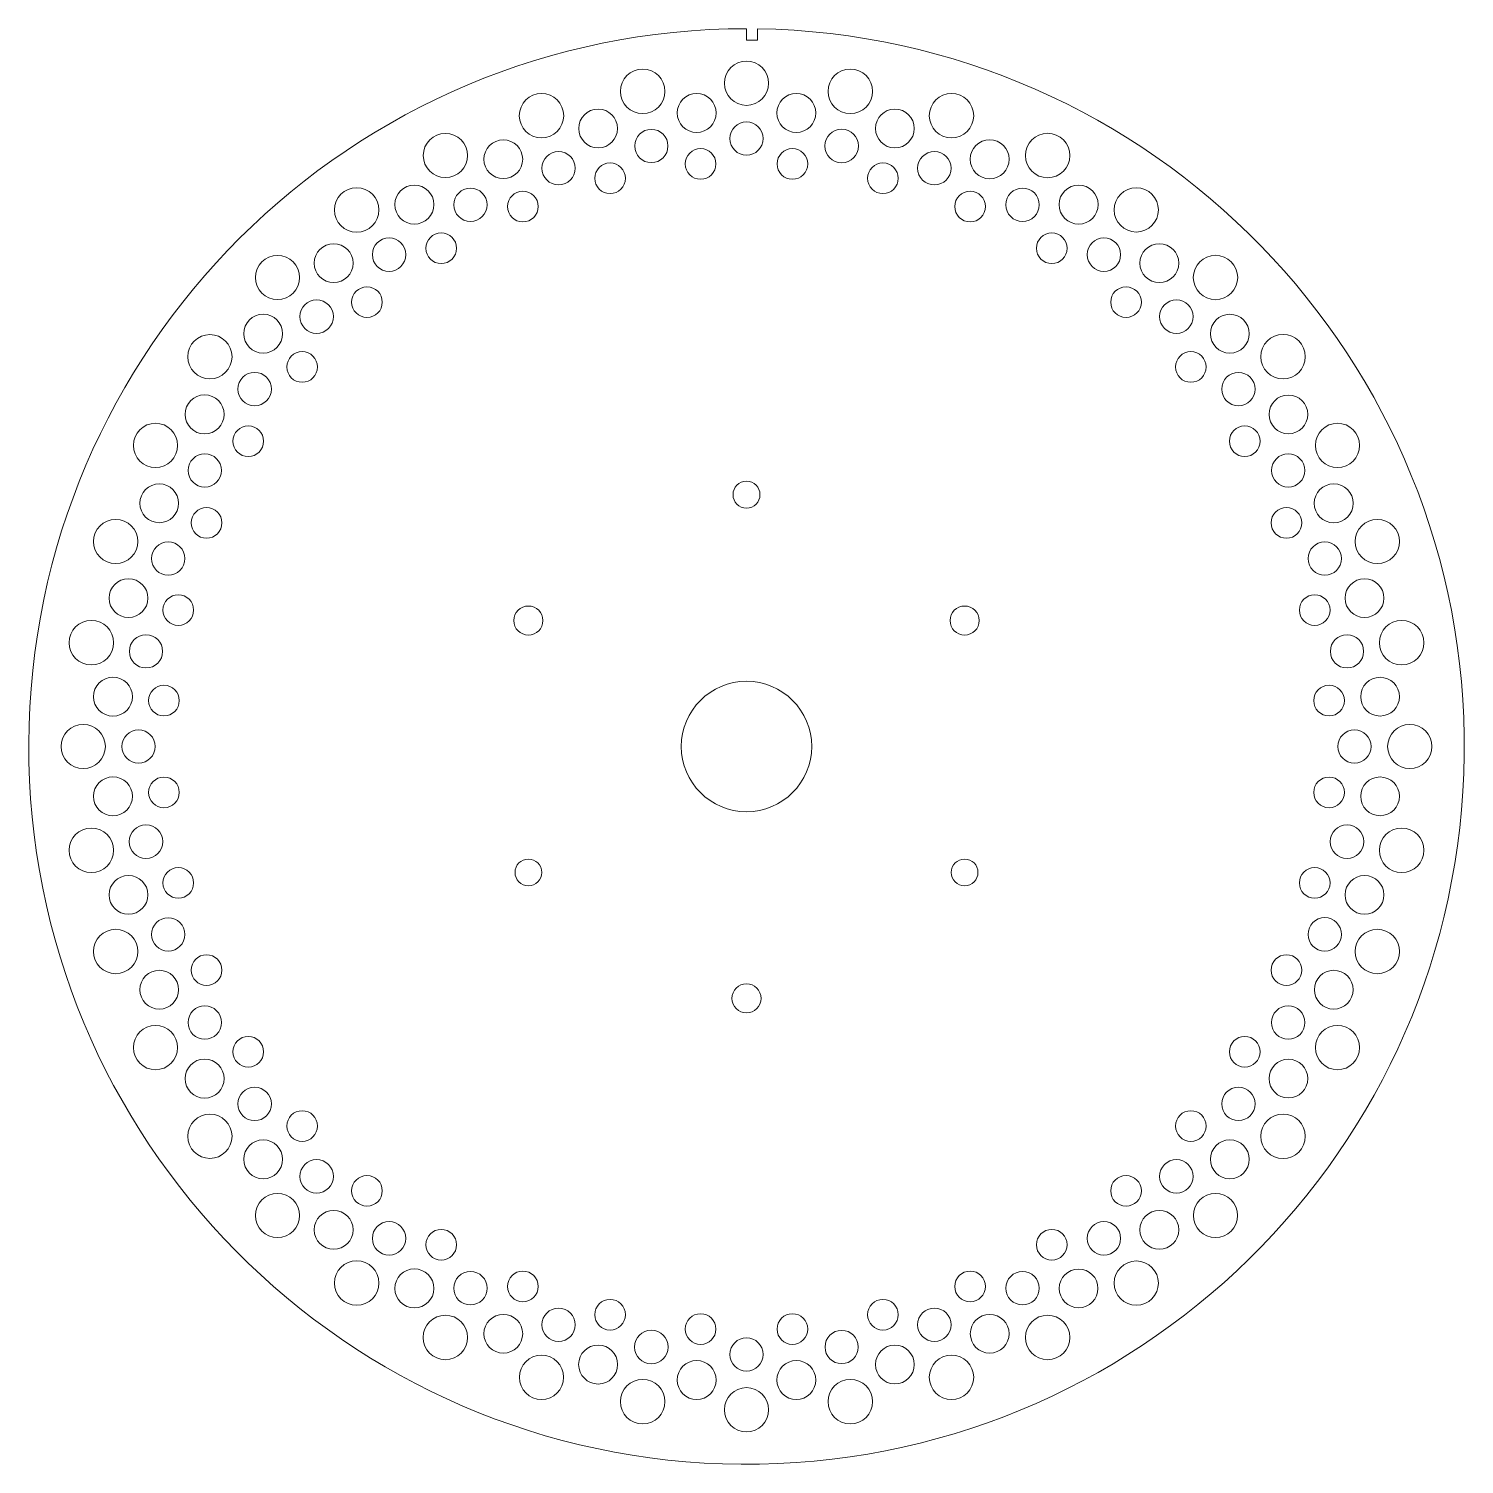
# Model space of a CAD drawing. Header units: inches. Extents: x -6.6 to 6.6, y -6.6 to 6.6.
import ezdxf

# ---------------------------------------------------------------- set-up
doc = ezdxf.new("R2010")
doc.units = ezdxf.units.IN
doc.header["$MEASUREMENT"] = 0

msp = doc.modelspace()

# ---------------------------------------------------------------- linework, layer by layer
at = {"color": 7, "linetype": 'Continuous', "lineweight": 15}
for p, q in [((0, 6.555), (0, 6.45)), ((0, 6.45), (0.1, 6.45)), ((0.1, 6.45), (0.1, 6.554))]:
    msp.add_line(p, q, dxfattribs=at)
for centre, radius in [((-0.948, 5.983), 0.203), ((0, 6.057), 0.202), ((0.948, 5.983), 0.203), ((-1.872, 5.761), 0.203), ((-0.455, 5.786), 0.178), ((0.455, 5.786), 0.178), ((1.872, 5.761), 0.203), ((-1.355, 5.644), 0.177), ((1.355, 5.644), 0.177), ((0, 5.552), 0.152), ((-2.75, 5.397), 0.202), ((-2.221, 5.363), 0.177), ((-0.869, 5.484), 0.152), ((0.869, 5.484), 0.153), ((2.221, 5.363), 0.178), ((2.75, 5.397), 0.203), ((-1.716, 5.281), 0.152), ((-0.419, 5.32), 0.14), ((0.419, 5.32), 0.14), ((1.716, 5.281), 0.153), ((-1.246, 5.189), 0.14), ((1.246, 5.189), 0.14), ((-3.033, 4.949), 0.178), ((3.033, 4.949), 0.178), ((-3.56, 4.9), 0.203), ((-2.521, 4.947), 0.152), ((-2.042, 4.931), 0.14), ((2.042, 4.931), 0.14), ((2.521, 4.947), 0.153), ((3.56, 4.9), 0.202), ((-3.77, 4.414), 0.178), ((-3.264, 4.492), 0.153), ((-2.788, 4.55), 0.14), ((2.788, 4.55), 0.14), ((3.264, 4.492), 0.153), ((3.77, 4.414), 0.178), ((-4.283, 4.283), 0.202), ((4.283, 4.283), 0.203), ((-3.466, 4.058), 0.14), ((3.466, 4.058), 0.14), ((-3.926, 3.926), 0.153), ((3.926, 3.926), 0.153), ((-4.414, 3.77), 0.178), ((4.414, 3.77), 0.177), ((-4.9, 3.56), 0.202), ((4.9, 3.56), 0.203), ((-4.058, 3.466), 0.14), ((4.058, 3.466), 0.14), ((-4.492, 3.264), 0.153), ((4.492, 3.264), 0.152), ((-4.949, 3.033), 0.178), ((4.949, 3.033), 0.177), ((-5.397, 2.75), 0.202), ((-4.55, 2.788), 0.14), ((4.55, 2.788), 0.14), ((5.397, 2.75), 0.202), ((-4.947, 2.521), 0.152), ((4.947, 2.521), 0.152), ((-5.363, 2.221), 0.177), ((0, 2.3), 0.123), ((5.363, 2.221), 0.178), ((-4.931, 2.042), 0.14), ((4.931, 2.042), 0.14), ((-5.761, 1.872), 0.202), ((5.761, 1.872), 0.202), ((-5.281, 1.716), 0.152), ((5.281, 1.716), 0.152), ((-5.644, 1.355), 0.177), ((5.644, 1.355), 0.177), ((-5.189, 1.246), 0.14), ((5.189, 1.246), 0.14), ((-1.992, 1.15), 0.133), ((1.992, 1.15), 0.133), ((-5.983, 0.948), 0.203), ((5.983, 0.948), 0.203), ((-5.484, 0.869), 0.152), ((5.484, 0.869), 0.152), ((-5.786, 0.455), 0.178), ((-5.32, 0.419), 0.14), ((0, 0), 0.596), ((5.32, 0.419), 0.14), ((5.786, 0.455), 0.177), ((-6.057, 0), 0.202), ((-5.552, 0), 0.152), ((5.552, 0), 0.152), ((6.057, 0), 0.202), ((-5.786, -0.455), 0.178), ((-5.32, -0.419), 0.14), ((5.32, -0.419), 0.14), ((5.786, -0.455), 0.177), ((-5.983, -0.948), 0.203), ((-5.484, -0.869), 0.153), ((5.484, -0.869), 0.153), ((5.983, -0.948), 0.203), ((-1.992, -1.15), 0.122), ((1.992, -1.15), 0.122), ((-5.644, -1.355), 0.177), ((-5.189, -1.246), 0.14), ((5.189, -1.246), 0.14), ((5.644, -1.355), 0.177), ((-5.281, -1.716), 0.152), ((5.281, -1.716), 0.153), ((-5.761, -1.872), 0.203), ((5.761, -1.872), 0.203), ((-4.931, -2.042), 0.14), ((4.931, -2.042), 0.14), ((-5.363, -2.221), 0.177), ((5.363, -2.221), 0.177), ((0, -2.3), 0.133), ((-4.947, -2.521), 0.153), ((4.947, -2.521), 0.153), ((-5.397, -2.75), 0.202), ((5.397, -2.75), 0.202), ((-4.55, -2.788), 0.14), ((4.55, -2.788), 0.14), ((-4.949, -3.033), 0.178), ((4.949, -3.033), 0.177), ((-4.492, -3.264), 0.153), ((4.492, -3.264), 0.152), ((-4.9, -3.56), 0.202), ((-4.058, -3.466), 0.14), ((4.058, -3.466), 0.14), ((4.9, -3.56), 0.203), ((-4.414, -3.77), 0.178), ((4.414, -3.77), 0.178), ((-3.926, -3.926), 0.153), ((3.926, -3.926), 0.153), ((-3.466, -4.058), 0.14), ((3.466, -4.058), 0.14), ((-4.283, -4.283), 0.202), ((4.283, -4.283), 0.202), ((-3.77, -4.414), 0.178), ((3.77, -4.414), 0.178), ((-3.264, -4.492), 0.153), ((-2.788, -4.55), 0.14), ((2.788, -4.55), 0.14), ((3.264, -4.492), 0.153), ((-3.56, -4.9), 0.203), ((3.56, -4.9), 0.202), ((-3.033, -4.949), 0.178), ((-2.521, -4.947), 0.153), ((-2.042, -4.931), 0.14), ((2.042, -4.931), 0.14), ((2.521, -4.947), 0.153), ((3.033, -4.949), 0.177), ((-1.246, -5.189), 0.14), ((1.246, -5.189), 0.14), ((-2.75, -5.397), 0.203), ((-2.221, -5.363), 0.177), ((-1.716, -5.281), 0.152), ((-0.419, -5.32), 0.14), ((0.419, -5.32), 0.14), ((1.716, -5.281), 0.153), ((2.221, -5.363), 0.177), ((2.75, -5.397), 0.203), ((-0.869, -5.484), 0.153), ((0.869, -5.484), 0.152), ((-1.355, -5.644), 0.178), ((0, -5.552), 0.152), ((1.355, -5.644), 0.177), ((-1.872, -5.761), 0.202), ((-0.455, -5.786), 0.178), ((0.455, -5.786), 0.178), ((1.872, -5.761), 0.203), ((-0.948, -5.983), 0.203), ((0, -6.057), 0.202), ((0.948, -5.983), 0.203)]:
    msp.add_circle(centre, radius, dxfattribs=at)
msp.add_arc((0, 0), 6.555, 90, 89.1259, dxfattribs=at)

doc.saveas('drawing.dxf')
